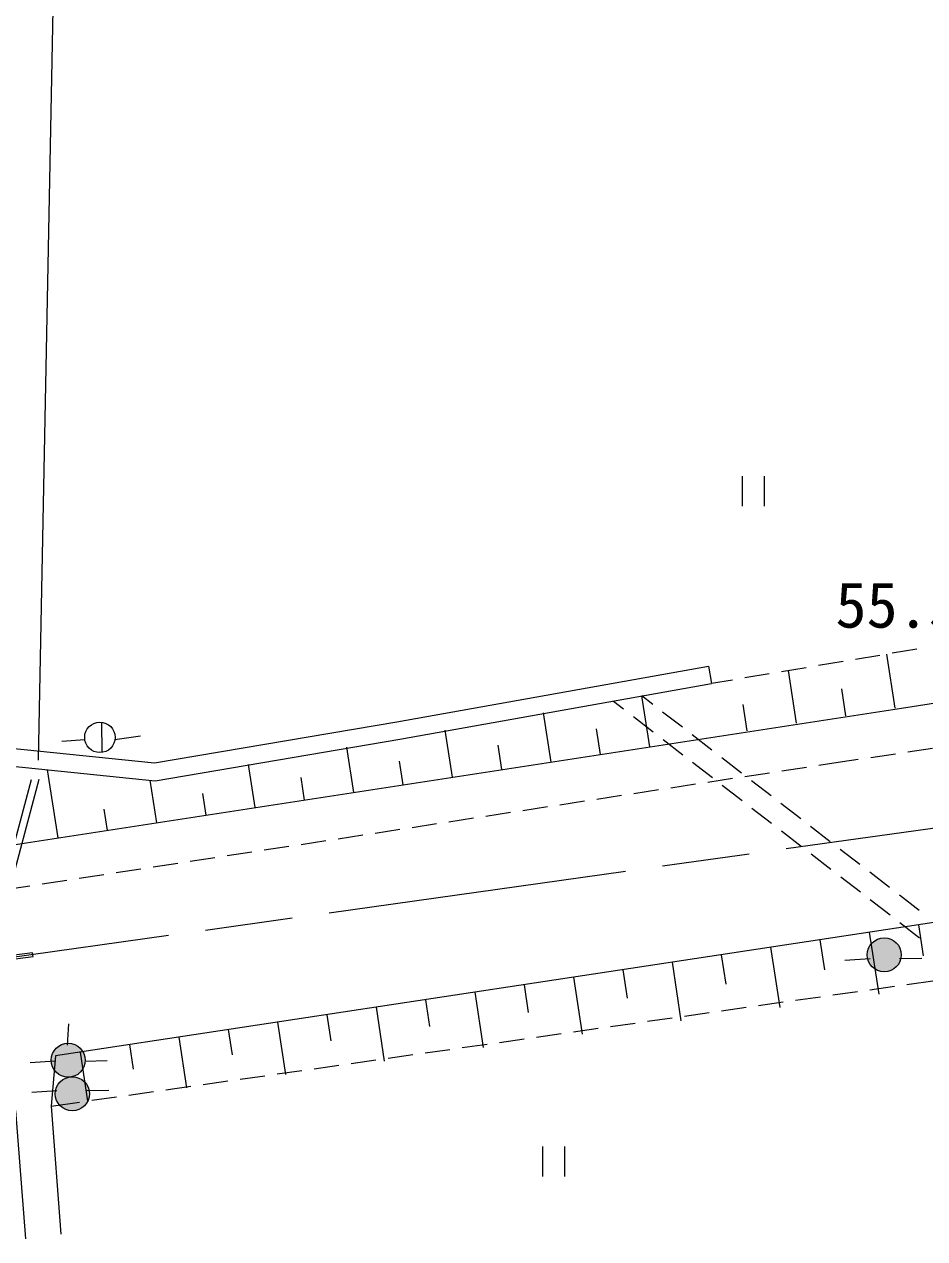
# Model space of a CAD drawing. Units: millimetres, scale not verified. Extents: x 40000 to 680000, y 20000 to 380000.
# Drawn here: x 411152 to 447255, y 268495 to 317180 of the extents above; entities that cross this region are included whole.
import ezdxf
from ezdxf.enums import TextEntityAlignment as Align

# ---------------------------------------------------------------- set-up
doc = ezdxf.new("R2010")
doc.units = ezdxf.units.MM
doc.header["$LTSCALE"] = 1000
doc.linetypes.add('CHAIN', pattern=[18.5, 12, -1.5, 3.5, -1.5])
doc.linetypes.add('DASHED', pattern=[7.5, 6, -1.5])
for name, color, linetype, lineweight in [('M-BGD', 7, 'Continuous', 13), ('M-BGD-EXST', 7, 'Continuous', 13), ('M-BMK', 2, 'CHAIN', 13), ('M-STR-HTXT', 7, 'Continuous', 13), ('M-STR-STRC', 7, 'Continuous', 13)]:
    doc.layers.add(name, color=color, linetype=linetype, lineweight=lineweight)
doc.styles.add('ＭＳ ゴシック', font='')
doc.styles.get('ＭＳ ゴシック').set_extended_font_data('MS Gothic')

msp = doc.modelspace()

# ---------------------------------------------------------------- hatches: boundary and pattern name
at = {"layer": 'M-BGD-EXST'}
for points in [[(446312, 279811, 0.97359), (444957, 279978, 0.01338), (444953, 279942, 0.41421), (445567, 279196, 0.41421)], [(413593, 275586, 0.97359), (412238, 275753, 0.01338), (412233, 275716, 0.41421), (412848, 274971, 0.41421)], [(413757, 274240, 0.97359), (412402, 274406, 0.01338), (412398, 274370, 0.41421), (413012, 273625, 0.41421)]]:
    msp.add_hatch(color=256, dxfattribs=at).paths.add_polyline_path(points)

# ---------------------------------------------------------------- linework, layer by layer
at = {"layer": 'M-BGD'}
for p, q in [((446941, 292128), (445955, 291964)), ((443982, 291634), (442995, 291469)), ((445461, 291881), (444475, 291717)), ((446072, 289769), (445737, 291927)), ((438583, 291451), (438708, 290753)), ((441023, 291140), (440036, 290975)), ((442502, 291387), (441516, 291222)), ((442119, 289157), (441792, 291268)), ((439543, 290893), (438708, 290753)), ((436229, 288211), (435913, 290262)), ((436351, 289916), (435914, 290253)), ((444095, 289463), (443928, 290542)), ((434771, 290049), (435180, 289733)), ((440142, 288851), (439979, 289907)), ((432275, 287603), (431972, 289574)), ((435576, 289427), (436367, 288816)), ((437538, 288998), (436747, 289610)), ((428322, 286995), (428031, 288887)), ((434252, 287907), (434094, 288932)), ((430298, 287299), (430147, 288284)), ((436763, 288510), (437554, 287899)), ((438724, 288080), (437933, 288692)), ((424368, 286386), (424089, 288199)), ((439910, 287162), (439120, 287774)), ((445088, 287791), (446077, 287936)), ((446572, 288009), (447562, 288154)), ((412508, 284562), (412087, 287296)), ((420415, 285778), (420148, 287512)), ((426345, 286691), (426199, 287637)), ((437950, 287593), (438742, 286982)), ((441525, 287253), (442514, 287404)), ((443008, 287480), (443953, 287624)), ((443953, 287624), (444593, 287718)), ((416461, 285170), (416199, 286878)), ((422391, 286082), (422252, 286989)), ((438560, 286799), (439548, 286951)), ((440042, 287026), (441031, 287177)), ((441097, 286244), (440306, 286856)), ((418438, 285474), (418305, 286341)), ((434111, 286119), (435100, 286270)), ((435594, 286346), (436583, 286497)), ((437077, 286573), (438065, 286724)), ((439137, 286676), (439929, 286065)), ((431146, 285666), (432134, 285817)), ((432629, 285892), (433617, 286044)), ((442283, 285326), (441492, 285938)), ((414484, 284866), (414353, 285720)), ((428180, 285212), (429169, 285363)), ((429663, 285439), (430652, 285590)), ((440324, 285759), (441116, 285148)), ((425215, 284759), (426203, 284910)), ((426698, 284985), (427686, 285137)), ((441511, 284842), (442303, 284231)), ((443470, 284409), (442679, 285021)), ((422249, 284305), (423238, 284456)), ((423732, 284532), (424721, 284683)), ((419284, 283852), (420272, 284003)), ((420767, 284078), (421755, 284230)), ((442699, 283925), (443490, 283314)), ((444656, 283491), (443865, 284103)), ((416318, 283398), (417307, 283549)), ((417801, 283625), (418790, 283776)), ((411870, 282718), (412859, 282869)), ((413353, 282945), (414341, 283096)), ((414836, 283171), (415824, 283323)), ((443886, 283008), (444677, 282397)), ((445843, 282573), (445052, 283185)), ((410387, 282491), (411376, 282642)), ((445073, 282091), (445864, 281480)), ((447029, 281655), (446238, 282267)), ((446260, 281174), (447051, 280563)), ((447010, 281079), (447198, 279839)), ((443055, 280478), (443238, 279270)), ((445032, 280779), (445409, 278298)), ((441078, 280178), (441444, 277762)), ((437123, 279578), (437480, 277226)), ((439100, 279878), (439279, 278702)), ((444055, 279667), (445062, 279730)), ((446244, 279727), (447138, 279746)), ((433168, 278977), (433515, 276690)), ((435146, 279278), (435319, 278134)), ((431191, 278677), (431360, 277566)), ((445051, 278477), (446041, 278618)), ((446536, 278689), (447676, 278851)), ((427236, 278077), (427400, 276997)), ((429214, 278377), (429551, 276154)), ((442080, 278055), (443070, 278196)), ((443566, 278266), (444556, 278407)), ((425259, 277776), (425587, 275618)), ((437625, 277422), (438615, 277563)), ((439110, 277633), (440100, 277774)), ((440595, 277844), (441585, 277985)), ((421304, 277176), (421622, 275082)), ((423281, 277476), (423440, 276429)), ((434655, 277000), (435645, 277140)), ((436140, 277211), (437130, 277351)), ((417349, 276576), (417658, 274546)), ((419327, 276876), (419481, 275861)), ((431685, 276577), (432675, 276718)), ((433170, 276788), (434160, 276929)), ((415372, 276275), (415521, 275293)), ((427230, 275944), (428220, 276085)), ((428715, 276155), (429705, 276296)), ((430200, 276366), (431190, 276507)), ((413395, 275975), (413693, 274009)), ((424260, 275522), (425250, 275663)), ((425745, 275733), (426735, 275874)), ((421289, 275100), (422280, 275240)), ((422775, 275311), (423765, 275451)), ((416834, 274466), (417824, 274607)), ((418319, 274677), (419309, 274818)), ((419804, 274888), (420794, 275029)), ((413864, 274044), (414854, 274185)), ((415349, 274255), (416339, 274396)), ((410800, 273630), (411195, 268495)), ((412228, 273811), (413369, 273974)), ((412228, 273811), (412624, 268677))]:
    msp.add_line(p, q, dxfattribs=at)
at = {"layer": 'M-BGD', "linetype": 'DASHED'}
for p, q in [((407953, 273855), (411582, 287441)), ((408271, 273881), (411872, 287363))]:
    msp.add_line(p, q, dxfattribs=at)
at = {"layer": 'M-BGD'}
for points in [[(405530, 304801), (406282, 283605), (411230, 284362), (446322, 289765), (482071, 295369), (526170, 301817)], [(345781, 288020), (357522, 287773), (360956, 286368), (370280, 286865), (372556, 287124), (379905, 288156), (384804, 288561), (394610, 288771), (402069, 288912), (403562, 288876), (416373, 287572), (426094, 289215), (438583, 291451)], [(345766, 287312), (357376, 287067), (360835, 285652), (370339, 286159), (372645, 286421), (379983, 287451), (384840, 287853), (394624, 288063), (402067, 288203), (403517, 288168), (416397, 286857), (426216, 288517), (438708, 290753)], [(504474, 286068), (502282, 286963), (480184, 283993), (475788, 285448), (412406, 275825), (412228, 273811)]]:
    msp.add_lwpolyline(points, dxfattribs=at)
at = {"layer": 'M-BGD-EXST'}
for p, q in [((439935, 299067), (439935, 297867)), ((440835, 297867), (440835, 299067)), ((414242, 289199), (414256, 287985)), ((413581, 288491), (412656, 288428)), ((414788, 288508), (415811, 288654)), ((412890, 276248), (412942, 277112)), ((411387, 275558), (412395, 275621)), ((413576, 275618), (414470, 275636)), ((411454, 274373), (412461, 274436)), ((413642, 274433), (414537, 274451)), ((431932, 272185), (431932, 270985)), ((432832, 270985), (432832, 272185))]:
    msp.add_line(p, q, dxfattribs=at)
for centre, radius in [((414184, 288592), 611), ((445633, 279876), 683), ((412913, 275651), 683), ((413078, 274305), 683)]:
    msp.add_circle(centre, radius, dxfattribs=at)
at = {"layer": 'M-BMK'}
msp.add_line((471900, 288358), (410476, 279739), dxfattribs=at)
at = {"layer": 'M-STR-HTXT'}
msp.add_lwpolyline([(411724, 287676), (412315, 317768), (446392, 318283)], dxfattribs=at)
at = {"layer": 'M-STR-STRC'}
msp.add_line((401539, 278522), (411504, 279812), dxfattribs=at)
msp.add_lwpolyline([(411504, 279812), (411485, 279961), (401520, 278670), (401539, 278522)], dxfattribs=at)

# ---------------------------------------------------------------- texts
at = {"layer": 'M-BGD-EXST', "style": 'ＭＳ ゴシック'}
msp.add_text('55.5', height=1833, dxfattribs=at).set_placement((446171, 292442), align=Align.BOTTOM_CENTER)

doc.saveas('drawing.dxf')
